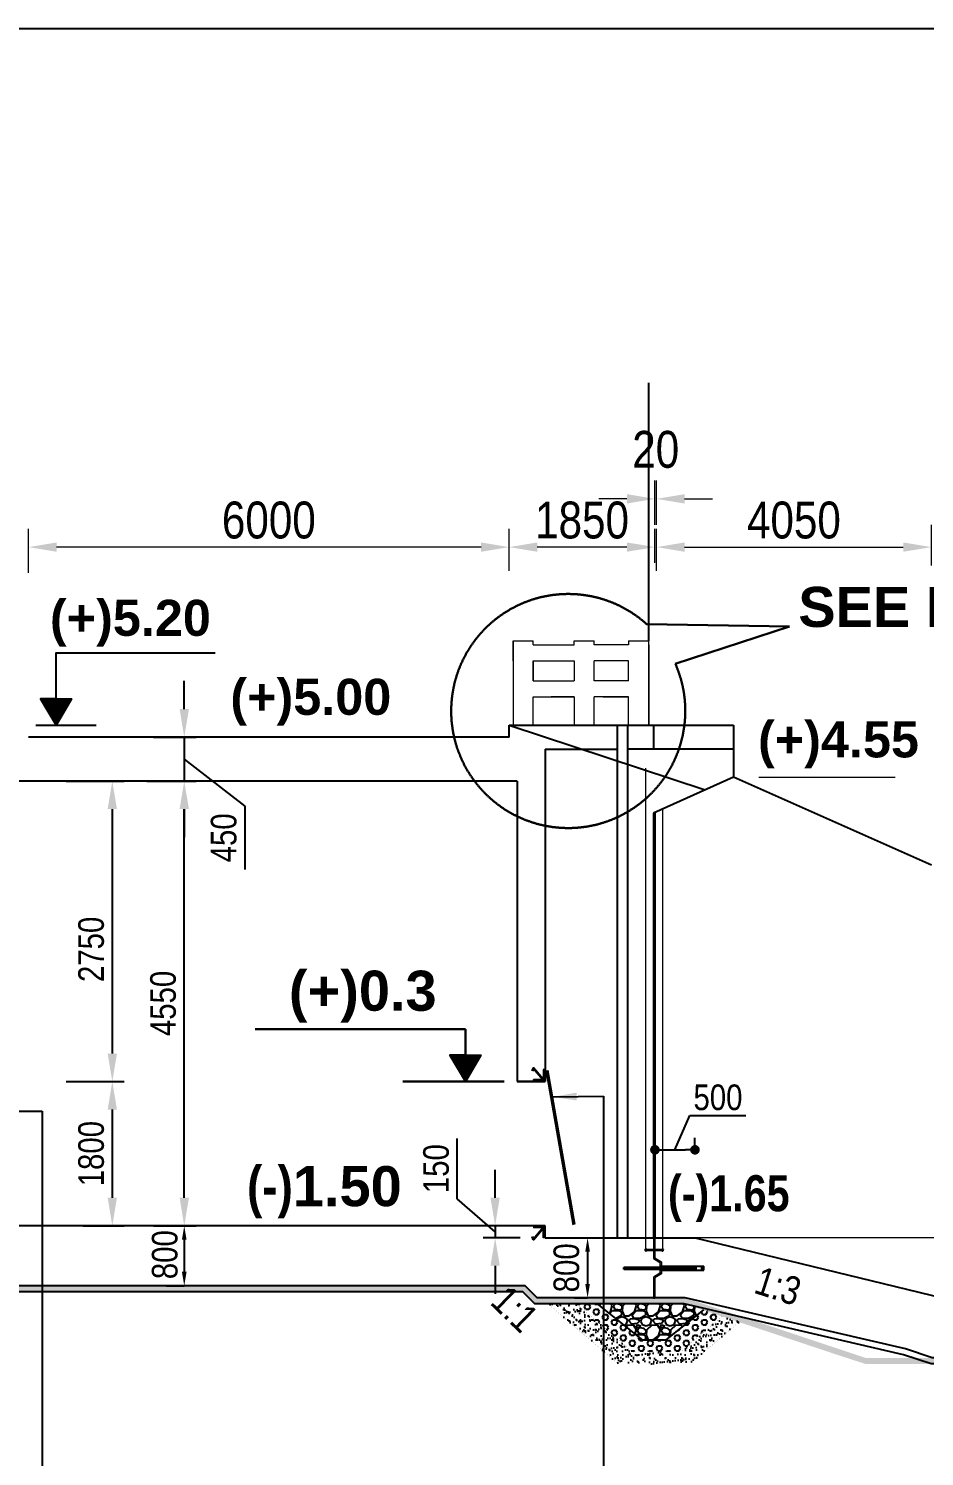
# Model space of a CAD drawing. Extents: x -119161 to 3778985, y -614964 to -70183.
# Drawn here: x 2741760 to 2752945, y -253453 to -235629 of the extents above; entities that cross this region are included whole.
import ezdxf

# ---------------------------------------------------------------- set-up
doc = ezdxf.new("R2010")
doc.units = 0
doc.header["$MEASUREMENT"] = 0
for name, pattern in [('DASHED2', [9.525, 6.35, -3.175]), ('DASHEDX2', [38.1, 25.4, -12.7]), ('HIDDEN', [0.375, 0.25, -0.125])]:
    doc.linetypes.add(name, pattern=pattern)
doc.layers.get('0').update_dxf_attribs({"linetype": 'CONTINUOUS'})
doc.layers.get('DEFPOINTS').update_dxf_attribs({"linetype": 'CONTINUOUS'})
for name, color, linetype, lineweight in [('CAR', 5, 'CONTINUOUS', 18), ('Dim', 7, 'CONTINUOUS', 9), ('Dimension', 8, 'CONTINUOUS', 18), ('Grid Line_Outer', 7, 'CONTINUOUS', 5), ('HATCH', 252, 'CONTINUOUS', 5), ('line2', 3, 'CONTINUOUS', 30), ('Railing', 8, 'CONTINUOUS', 0)]:
    doc.layers.add(name, color=color, linetype=linetype, lineweight=lineweight)
for name, color, linetype in [('DOTTED', 240, 'DASHED2'), ('LINE', 7, 'CONTINUOUS'), ('TEXT', 10, 'CONTINUOUS')]:
    doc.layers.add(name, color=color, linetype=linetype)
doc.styles.add('1-2', font='arial.ttf')
doc.styles.add('ARIAL', font='ARIALN.TTF')
doc.styles.add('DIM', font='isocp3.shx')
doc.styles.add('dimText', font='ARIALN.TTF')
doc.styles.add('text', font='ARIALN.TTF', dxfattribs={"height": 1.6})
doc.dimstyles.new('dim_150', dxfattribs={"dimtxt": 300, "dimasz": 300, "dimexe": 300, "dimexo": 100, "dimgap": 100, "dimtad": 1, "dimdec": 0, "dimzin": 0, "dimdsep": 46, "dimtxsty": 'DIM', "dimcen": 150, "dimclrd": 5, "dimclre": 5, "dimclrt": 7, "dimadec": 0, "dimazin": 0, "dimtfac": 1, "dimtdec": 0, "dimtmove": 0, "dimatfit": 3, "dimfxl": 20, "dimtolj": 1, "dimtzin": 0, "dimarcsym": 0})
doc.dimstyles.new('dim_230', dxfattribs={"dimtxt": 460, "dimasz": 460, "dimexe": 230, "dimexo": 100, "dimgap": 100, "dimtad": 1, "dimdec": 0, "dimzin": 0, "dimdsep": 46, "dimtxsty": 'dimText', "dimcen": 0.09, "dimclrd": 256, "dimclre": 256, "dimclrt": 7, "dimadec": 0, "dimazin": 0, "dimtfac": 1, "dimtdec": 0, "dimtofl": 0, "dimtmove": 0, "dimatfit": 3, "dimfxl": 1, "dimtolj": 1, "dimtzin": 0, "dimlwd": -1, "dimlwe": -1, "dimarcsym": 0})
pattern_1 = [(37.5, (2332138.8814, -270299.286), (-0.31496679, 9.63411885), [0, -7.6, 0, -8.5, 0, -8.125]), (7.5, (2332138.881, -270299.286), (8.84888353, 14.11073033), [0, -4.1, 0, -6.85, 0, -2.625]), (327.5, (2332132.7314, -270299.286), (15.57070931, 0.02829527), [0, -2.5, 0, -9, 0, -11.75]), (317.5, (2332132.731, -270299.286), (15.03063302, 4.38837782), [0, -1.25, 0, -5.9, 0, -6.75])]

# ---------------------------------------------------------------- blocks, each defined once
blk = doc.blocks.new('*D1462')
at = {"layer": 'DEFPOINTS', "color": 0, "lineweight": -2, "ltscale": 500}
for p in [(2743490, -250573), (2743477, -251323), (2743704, -251323)]:
    blk.add_point(p, dxfattribs=at)
at = {"layer": 'Dim', "color": 5, "lineweight": -2, "ltscale": 500}
for p, q in [((2743490, -250573), (2743704, -250573)), ((2743704, -250748), (2743704, -251148)), ((2743477, -251323), (2743704, -251323))]:
    blk.add_line(p, q, dxfattribs=at)
for points in [[(2743675, -250748), (2743733, -250748), (2743704, -250573)], [(2743675, -251148), (2743733, -251148), (2743704, -251323)]]:
    blk.add_solid(points, dxfattribs=at)
at = {"layer": 'Dim', "color": 7, "ltscale": 500, "insert": (2743462, -250934), "char_height": 320, "attachment_point": 5, "rotation": 90, "style": 'ARIAL'}
blk.add_mtext('\\A1;800', dxfattribs=at)
blk = doc.blocks.new('*D1463')
at = {"layer": 'DEFPOINTS', "color": 0, "lineweight": -2, "ltscale": 500}
for p in [(2748575, -250723), (2748575, -251473), (2748739, -251473)]:
    blk.add_point(p, dxfattribs=at)
at = {"layer": 'Dim', "color": 5, "lineweight": -2, "ltscale": 500}
for p, q in [((2748575, -250723), (2748739, -250723)), ((2748739, -250898), (2748739, -251298)), ((2748575, -251473), (2748739, -251473))]:
    blk.add_line(p, q, dxfattribs=at)
for points in [[(2748710, -250898), (2748768, -250898), (2748739, -250723)], [(2748710, -251298), (2748768, -251298), (2748739, -251473)]]:
    blk.add_solid(points, dxfattribs=at)
at = {"layer": 'Dim', "color": 7, "ltscale": 500, "insert": (2748476, -251098), "char_height": 320, "attachment_point": 5, "rotation": 90, "style": 'ARIAL'}
blk.add_mtext('\\A1;800', dxfattribs=at)
blk = doc.blocks.new('*D1470')
at = {"layer": 'DEFPOINTS', "color": 0, "lineweight": -2, "ltscale": 500}
for p in [(2741760, -242102), (2747760, -242375), (2741760, -242525)]:
    blk.add_point(p, dxfattribs=at)
at = {"layer": 'Dim', "ltscale": 500}
for p, q in [((2741760, -242425), (2741760, -241872)), ((2747760, -242275), (2747760, -241872)), ((2747410, -242102), (2742110, -242102))]:
    blk.add_line(p, q, dxfattribs=at)
at = {"layer": 'Dim', "lineweight": -2, "ltscale": 500}
for points in [[(2742110, -242044), (2742110, -242160), (2741760, -242102)], [(2747410, -242044), (2747410, -242160), (2747760, -242102)]]:
    blk.add_solid(points, dxfattribs=at)
at = {"layer": 'Dim', "color": 7, "ltscale": 500, "insert": (2744760, -241767), "char_height": 460, "attachment_point": 5, "style": 'dimText'}
blk.add_mtext('\\A1;6000', dxfattribs=at)
blk = doc.blocks.new('_Dot')
at = {"color": 0, "linetype": 'ByBlock', "lineweight": -2}
blk.add_line((-0.5, 0), (-1, 0), dxfattribs=at)
at = {"color": 0, "linetype": 'ByBlock', "const_width": 0.5}
blk.add_lwpolyline([(-0.25, 0, 1), (0.25, 0, 1)], format="xyb", close=True, dxfattribs=at)
blk = doc.blocks.new('*D1478')
at = {"layer": 'DEFPOINTS', "color": 0, "lineweight": -2, "ltscale": 500}
for p in [(2749580, -249660), (2750080, -249625), (2750080, -249667)]:
    blk.add_point(p, dxfattribs=at)
at = {"layer": 'Dim', "color": 5, "lineweight": -2, "ltscale": 500}
for p, q in [((2749830, -249625), (2750017, -249195)), ((2750017, -249195), (2750716, -249195)), ((2749580, -249560), (2749580, -249475)), ((2750080, -249567), (2750080, -249475)), ((2749700, -249625), (2749960, -249625))]:
    blk.add_line(p, q, dxfattribs=at)
at = {"layer": 'Dim', "color": 5, "lineweight": -2, "ltscale": 500, "xscale": 120, "yscale": 120, "zscale": 120, "rotation": 180}
blk.add_blockref('_Dot', (2749580, -249625), dxfattribs=at)
at = {"layer": 'Dim', "color": 5, "lineweight": -2, "ltscale": 500, "xscale": 120, "yscale": 120, "zscale": 120}
blk.add_blockref('_Dot', (2750080, -249625), dxfattribs=at)
at = {"layer": 'Dim', "color": 7, "ltscale": 500, "insert": (2750367, -248972), "char_height": 320, "attachment_point": 5, "style": 'ARIAL'}
blk.add_mtext('\\A1;500', dxfattribs=at)
blk = doc.blocks.new('*D1483')
at = {"layer": 'DEFPOINTS', "color": 0, "lineweight": -2, "ltscale": 500}
for p in [(2747760, -242102), (2747760, -242498), (2749580, -242397)]:
    blk.add_point(p, dxfattribs=at)
at = {"layer": 'Dim', "ltscale": 500}
for p, q in [((2747760, -242398), (2747760, -241872)), ((2749580, -242297), (2749580, -241872)), ((2749230, -242102), (2748110, -242102))]:
    blk.add_line(p, q, dxfattribs=at)
at = {"layer": 'Dim', "lineweight": -2, "ltscale": 500}
for points in [[(2748110, -242044), (2748110, -242160), (2747760, -242102)], [(2749230, -242044), (2749230, -242160), (2749580, -242102)]]:
    blk.add_solid(points, dxfattribs=at)
at = {"layer": 'Dim', "color": 7, "ltscale": 500, "insert": (2748670, -241767), "char_height": 460, "attachment_point": 5, "style": 'dimText'}
blk.add_mtext('\\A1;1850', dxfattribs=at)
blk = doc.blocks.new('*D1484')
at = {"layer": 'DEFPOINTS', "color": 0, "lineweight": -2, "ltscale": 500}
for p in [(2753030, -241723), (2753030, -242102), (2749600, -242497)]:
    blk.add_point(p, dxfattribs=at)
at = {"layer": 'Dim', "ltscale": 500}
for p, q in [((2753030, -241823), (2753030, -242332)), ((2749600, -242397), (2749600, -241872)), ((2749950, -242102), (2752680, -242102))]:
    blk.add_line(p, q, dxfattribs=at)
at = {"layer": 'Dim', "lineweight": -2, "ltscale": 500}
for points in [[(2749950, -242044), (2749950, -242160), (2749600, -242102)], [(2752680, -242044), (2752680, -242160), (2753030, -242102)]]:
    blk.add_solid(points, dxfattribs=at)
at = {"layer": 'Dim', "color": 7, "ltscale": 500, "insert": (2751315, -241767), "char_height": 460, "attachment_point": 5, "style": 'dimText'}
blk.add_mtext('\\A1;4050', dxfattribs=at)
blk = doc.blocks.new('*D1485')
at = {"layer": 'DEFPOINTS', "color": 0, "lineweight": -2, "ltscale": 500}
for p in [(2747999, -250573), (2747585, -250723), (2747999, -250723)]:
    blk.add_point(p, dxfattribs=at)
at = {"layer": 'Dim', "color": 5, "lineweight": -2, "ltscale": 500}
for p, q in [((2747112, -250237), (2747112, -249483)), ((2747585, -250223), (2747585, -249873)), ((2747585, -250648), (2747112, -250237)), ((2747899, -250573), (2747435, -250573)), ((2747585, -250573), (2747585, -250723)), ((2747585, -250573), (2747585, -250723)), ((2747899, -250723), (2747435, -250723)), ((2747585, -251073), (2747585, -251423))]:
    blk.add_line(p, q, dxfattribs=at)
for points in [[(2747527, -250223), (2747643, -250223), (2747585, -250573)], [(2747527, -251073), (2747643, -251073), (2747585, -250723)]]:
    blk.add_solid(points, dxfattribs=at)
at = {"layer": 'Dim', "color": 7, "ltscale": 500, "insert": (2746849, -249860), "char_height": 320, "attachment_point": 5, "rotation": 90, "style": 'ARIAL'}
blk.add_mtext('\\A1;150', dxfattribs=at)
blk = doc.blocks.new('*D1486')
at = {"layer": 'DEFPOINTS', "color": 0, "lineweight": -2, "ltscale": 500}
for p in [(2742400, -248773), (2742344, -250573), (2742806, -250573)]:
    blk.add_point(p, dxfattribs=at)
at = {"layer": 'Dim', "color": 5, "lineweight": -2, "ltscale": 500}
for p, q in [((2742500, -248773), (2742956, -248773)), ((2742806, -249123), (2742806, -250223)), ((2742444, -250573), (2742956, -250573))]:
    blk.add_line(p, q, dxfattribs=at)
for points in [[(2742748, -249123), (2742864, -249123), (2742806, -248773)], [(2742748, -250223), (2742864, -250223), (2742806, -250573)]]:
    blk.add_solid(points, dxfattribs=at)
at = {"layer": 'Dim', "color": 7, "ltscale": 500, "insert": (2742543, -249673), "char_height": 320, "attachment_point": 5, "rotation": 90, "style": 'ARIAL'}
blk.add_mtext('\\A1;1800', dxfattribs=at)
blk = doc.blocks.new('*D1493')
at = {"layer": 'DEFPOINTS', "color": 0, "lineweight": -2, "ltscale": 500}
for p in [(2742131, -245023), (2742131, -248773), (2742806, -248773)]:
    blk.add_point(p, dxfattribs=at)
at = {"layer": 'Dim', "color": 5, "lineweight": -2, "ltscale": 500}
for p, q in [((2742231, -245023), (2742956, -245023)), ((2742806, -245373), (2742806, -248423)), ((2742231, -248773), (2742956, -248773))]:
    blk.add_line(p, q, dxfattribs=at)
for points in [[(2742748, -245373), (2742864, -245373), (2742806, -245023)], [(2742748, -248423), (2742864, -248423), (2742806, -248773)]]:
    blk.add_solid(points, dxfattribs=at)
at = {"layer": 'Dim', "color": 7, "ltscale": 500, "insert": (2742543, -247123), "char_height": 320, "attachment_point": 5, "rotation": 90, "style": 'ARIAL'}
blk.add_mtext('\\A1;2750', dxfattribs=at)
blk = doc.blocks.new('*D1496')
at = {"layer": 'DEFPOINTS', "color": 0, "lineweight": -2, "ltscale": 500}
for p in [(2743704, -245023), (2744410, -245023), (2743220, -250573)]:
    blk.add_point(p, dxfattribs=at)
at = {"layer": 'Dim', "color": 5, "lineweight": -2, "ltscale": 500}
for p, q in [((2744310, -245023), (2743554, -245023)), ((2743704, -250223), (2743704, -245373)), ((2743320, -250573), (2743854, -250573))]:
    blk.add_line(p, q, dxfattribs=at)
for points in [[(2743646, -245373), (2743763, -245373), (2743704, -245023)], [(2743646, -250223), (2743763, -250223), (2743704, -250573)]]:
    blk.add_solid(points, dxfattribs=at)
at = {"layer": 'Dim', "color": 7, "ltscale": 500, "insert": (2743441, -247798), "char_height": 320, "attachment_point": 5, "rotation": 90, "style": 'ARIAL'}
blk.add_mtext('\\A1;4550', dxfattribs=at)
blk = doc.blocks.new('*D1497')
at = {"layer": 'DEFPOINTS', "color": 0, "lineweight": -2, "ltscale": 500}
for p in [(2743220, -244473), (2743137, -245023), (2743704, -245023)]:
    blk.add_point(p, dxfattribs=at)
at = {"layer": 'Dim', "color": 5, "lineweight": -2, "ltscale": 500}
for p, q in [((2743704, -244123), (2743704, -243773)), ((2743320, -244473), (2743854, -244473)), ((2743704, -244473), (2743704, -245023)), ((2743704, -244473), (2743704, -245023)), ((2743704, -244748), (2744462, -245336)), ((2743237, -245023), (2743854, -245023)), ((2743704, -245373), (2743704, -245723)), ((2744462, -245336), (2744462, -246126))]:
    blk.add_line(p, q, dxfattribs=at)
for points in [[(2743646, -244123), (2743763, -244123), (2743704, -244473)], [(2743646, -245373), (2743763, -245373), (2743704, -245023)]]:
    blk.add_solid(points, dxfattribs=at)
at = {"layer": 'Dim', "color": 7, "ltscale": 500, "insert": (2744198, -245731), "char_height": 320, "attachment_point": 5, "rotation": 90, "style": 'ARIAL'}
blk.add_mtext('\\A1;450', dxfattribs=at)
blk = doc.blocks.new('huk')
at = {"layer": 'Dim'}
h = blk.add_hatch(dxfattribs=at)
h.set_pattern_fill('ANSI31', color=15)
h.set_pattern_definition([(45, (-358365.36117, -19477.47705), (-0.08838834765, 0.08838834765), [])])
h.paths.add_polyline_path([(13, 3, 0.75964), (-13, 3), (-94, 3, 4.674984), (-94, -6), (-12, -6, 0.637498), (12, -6), (94, -6, 4.674984), (94, 3)])
h.paths.add_polyline_path([(-6, 0, -1), (6, 0, -1)], flags=16)
at = {"layer": 'DOTTED', "color": 8}
for points in [[(-94, 3), (-13, 3)], [(13, 3), (94, 3)], [(-94, -6), (-12, -6)], [(12, -6), (94, -6)]]:
    blk.add_lwpolyline(points, dxfattribs=at)
blk.add_circle((0, 0), 6.04, dxfattribs=at)
for centre, radius, start, end in [((-104, -1), 11, 24.1477, 335.8523), ((0, 0), 13, 15.5565, 164.4435), ((104, -1), 11, 204.1477, 155.8523), ((0, 0), 13, 204.9652, 335.0348)]:
    blk.add_arc(centre, radius, start, end, dxfattribs=at)
blk = doc.blocks.new('*D1540')
at = {"layer": 'DEFPOINTS', "color": 0, "lineweight": -2, "ltscale": 500}
for p in [(2749600, -241500), (2749580, -241924), (2749600, -241924)]:
    blk.add_point(p, dxfattribs=at)
at = {"layer": 'Dim', "ltscale": 500}
for p, q in [((2749580, -241824), (2749580, -241270)), ((2749600, -241824), (2749600, -241270)), ((2749230, -241500), (2748880, -241500)), ((2749950, -241500), (2750300, -241500))]:
    blk.add_line(p, q, dxfattribs=at)
at = {"layer": 'Dim', "lineweight": -2, "ltscale": 500}
for points in [[(2749230, -241441), (2749230, -241558), (2749580, -241500)], [(2749950, -241441), (2749950, -241558), (2749600, -241500)]]:
    blk.add_solid(points, dxfattribs=at)
at = {"layer": 'Dim', "color": 7, "ltscale": 500, "insert": (2749590, -240885), "char_height": 460, "attachment_point": 5, "style": 'dimText'}
blk.add_mtext('\\A1;20', dxfattribs=at)

msp = doc.modelspace()

# ---------------------------------------------------------------- hatches: boundary and pattern name
at = {"layer": 'Dim'}
h = msp.add_hatch(dxfattribs=at)
h.set_pattern_fill('ANSI31', color=8)
h.set_pattern_definition([(45, (2397829.9201, -349385.35439), (-0.08838834765, 0.08838834765), [])])
h.paths.add_polyline_path([(2742296.3, -243997), (2742103.8, -243997), (2742103.8, -244322.8)])
h.paths.add_polyline_path([(2742103.8, -243997), (2741911.3, -243997), (2742103.8, -244322.8)])
h = msp.add_hatch(dxfattribs=at)
h.set_pattern_fill('ANSI31', color=8)
h.set_pattern_definition([(45, (2403710.94191, -353834.05809), (-0.08838834765, 0.08838834765), [])])
h.paths.add_polyline_path([(2747021.4, -248445.7), (2747214, -248445.7), (2747214, -248771.5)])
h.paths.add_polyline_path([(2747214, -248445.7), (2747406.5, -248445.7), (2747214, -248771.5)])
h = msp.add_hatch(dxfattribs=at)
h.set_pattern_fill('AR-SAND', color=8, scale=5)
h.set_pattern_definition(pattern_1)
h.paths.add_polyline_path([(2749560.5, -250722.8), (2749580.5, -250722.8), (2749580.5, -250972.8), (2749660.5, -251022.8), (2749660.5, -251066.7), (2749640.5, -251066.7), (2749640.5, -251029.9), (2749560.5, -250979.9)])
h = msp.add_hatch(color=15, dxfattribs=at)
h.dxf.hatch_style = 1
h.paths.add_polyline_path([(2749190.7, -251093.7), (2749190.7, -251113.7), (2750090.1, -251113.7), (2750090.1, -251093.7)])
h = msp.add_hatch(color=15, dxfattribs=at)
h.dxf.hatch_style = 1
h.paths.add_polyline_path([(2750165, -251078.8), (2750190.5, -251078.9), (2750190.4, -251128.9), (2750164.9, -251128.9)])
h = msp.add_hatch(dxfattribs=at)
h.set_pattern_fill('AR-SAND', color=8, scale=5)
h.set_pattern_definition(pattern_1)
h.paths.add_polyline_path([(2749560.5, -251472.8), (2749580.5, -251472.8), (2749580.5, -251222.8), (2749660.5, -251172.8), (2749660.5, -251128.9), (2749640.5, -251128.9), (2749640.5, -251165.6), (2749560.5, -251215.6)])
h = msp.add_hatch(dxfattribs=at)
h.set_pattern_fill('AR-CONC', color=8, scale=20)
h.set_pattern_definition([(50, (2396029.9, -395170.54), (143.452037, -12.550427), [15, -165]), (355, (2396029.9, -395170.54), (-27.750267, 150.438427), [12, -132]), (100.451444, (2396041.86, -395171.59), (115.70177, 137.888), [12.74804, -140.22842]), (46.1842, (2396029.9, -395130.54), (213.44827, -33.10386), [22.5, -247.5]), (96.635635, (2396047.69, -395133.3), (186.93239, 194.82372), [19.12207, -210.34275]), (351.184164, (2396029.9, -395130.54), (186.93239, 194.82372), [18, -198]), (21, (2396049.9, -395140.54), (119.38141, -80.523778), [15, -165]), (326, (2396049.9, -395140.54), (48.663066, 145.03001), [12, -132]), (71.451445, (2396059.85, -395147.25), (168.044475, 64.50623), [12.74804, -140.22842]), (37.5, (2396029.9, -395170.544), (2.431971, 66.578771), [0, -130.4, 0, -134, 0, -132.5]), (7.5, (2396029.9, -395170.544), (52.613907, 78.882342), [0, -76.4, 0, -127.4, 0, -50.5]), (327.5, (2395985.3, -395170.544), (106.764487, -4.510974), [0, -50, 0, -156, 0, -207]), (317.5, (2395965.3, -395170.54), (116.637234, 20.020996), [0, -65, 0, -103.6, 0, -147])])
h.paths.add_polyline_path([(2766831, -252523.4), (2766340.8, -252523.1), (2766340.8, -252598.1), (2766831, -252598.4)])
h.paths.add_polyline_path([(2724930.7, -252583.5), (2724440.7, -252583.5), (2724440.7, -252658.5), (2724930.7, -252658.5)])
h.paths.add_polyline_path([(2747960.3, -251322.8), (2741760.5, -251322.8), (2740110.5, -251322.6), (2739262.9, -251322.6), (2737379.5, -251950.4), (2736562.1, -252222.8), (2725940.7, -252222.8), (2725540.7, -252583.5), (2725050.7, -252583.5), (2725050.7, -252658.5), (2725569.6, -252658.5), (2725969.6, -252297.8), (2736574.3, -252297.8), (2737410.7, -252019), (2739274.5, -251397.6), (2740110.5, -251397.6), (2741760.4, -251397.8), (2747929.2, -251397.8), (2748079.2, -251547.8), (2749110.5, -251547.8), (2749947.1, -251547.8), (2751849.6, -252182.2), (2752208.6, -252297.8), (2757583, -252297.8), (2765349.3, -252298), (2765709.3, -252598.1), (2766220.8, -252598.1), (2766220.8, -252523.1), (2765736.7, -252523.1), (2765376.5, -252223), (2757583, -252222.8), (2752208.6, -252222.8), (2751841.7, -252100.5), (2749958.6, -251472.8), (2749110.5, -251472.8), (2748110.3, -251472.8)])
at = {"layer": 'Grid Line_Outer', "ltscale": 2}
h = msp.add_hatch(color=1, dxfattribs=at)
h.dxf.hatch_style = 1
h.paths.add_polyline_path([(2748062.3, -248772.8), (2748064.4, -248749), (2748186, -248749), (2748184, -248621.6), (2748210.4, -248621.6), (2748210.4, -248772.8)])
h = msp.add_hatch(color=1, dxfattribs=at)
h.dxf.hatch_style = 1
h.paths.add_polyline_path([(2748063.8, -250572.8), (2748063.8, -250597.1), (2748186.3, -250597.1), (2748186.2, -250722.8), (2748210.3, -250722.8), (2748210.3, -250572.9)])
at = {"layer": 'HATCH', "lineweight": -2, "ltscale": 50}
h = msp.add_hatch(dxfattribs=at)
h.set_pattern_fill('AR-SAND', color=2, scale=50)
h.set_pattern_definition([(37.5, (2376569.02, -282366.53), (-3.149668, 96.341188), [0, -76, 0, -85, 0, -81.25]), (7.5, (2376569.02, -282366.53), (88.488835, 141.107303), [0, -41, 0, -68.5, 0, -26.25]), (327.5, (2376507.52, -282366.53), (155.707093, 0.282953), [0, -25, 0, -90, 0, -117.5]), (317.5, (2376507.52, -282366.53), (150.30633, 43.88378), [0, -12.5, 0, -59, 0, -67.5])])
h.paths.add_polyline_path([(2748525.5, -251547.1), (2748244.9, -251547.8), (2749120.5, -252297.5), (2750020.5, -252297.5), (2750641.8, -251765.5), (2750425.4, -251696.9), (2749899.1, -252147.5), (2749299.4, -252147.5), (2748598.1, -251547)])
h = msp.add_hatch(dxfattribs=at)
h.set_pattern_fill('HEX', color=5, scale=300)
h.set_pattern_definition([(0, (2396029.9, -353005.62), (0, 64.951905), [37.5, -75]), (120, (2396029.9, -353005.62), (-56.25, -32.475953), [37.5, -75]), (60, (2396067.4, -353005.62), (-56.25, 32.475953), [37.5, -75])])
h.paths.add_polyline_path([(2749899.1, -252147.5), (2749299.4, -252147.5), (2748598.1, -251547), (2748857.6, -251547), (2749420.5, -251997.5), (2749720.5, -251997.5), (2750189.5, -251622.1), (2750425.4, -251696.9)])
h = msp.add_hatch(dxfattribs=at)
h.set_pattern_fill('GRAVEL', color=16, scale=300)
h.set_pattern_definition([(228.0127875, (2376785.017, -282066.532), (-2400, -2700), [40.3608, -3995.72641]), (184.9697407, (2376758.017, -282096.532), (3600, 300), [69.2604, -6856.77743]), (132.510447, (2376689.017, -282102.532), (3000, -3300), [48.8364, -4834.80978]), (267.273689, (2376572.017, -282177.532), (300, 6000), [63.0714, -6244.06741]), (292.833654, (2376569.017, -282240.532), (-1500, 3600), [61.8465, -6122.81194]), (357.273689, (2376593.017, -282297.532), (-6000, 300), [63.0714, -6244.06741]), (37.6942405, (2376656.017, -282300.532), (-3900, -3000), [83.4087, -8257.45456]), (72.2553284, (2376722.017, -282249.532), (2100, 6600), [78.7464, -7795.89645]), (121.4295656, (2376746.017, -282174.532), (-2400, 3900), [63.285, -6265.22193]), (175.236358, (2376713.017, -282120.532), (3300, -300), [72.2496, -3540.22877]), (222.3974378, (2376641.017, -282114.532), (-3600, -3300), [93.4344, -9250.0125]), (138.814075, (2376869.017, -282180.532), (-2100, 1800), [31.8903, -3157.15344]), (171.4692344, (2376845.017, -282159.532), (3900, -600), [60.6711, -6006.45342]), (225, (2376785.02, -282150.53), (-3e-14, -300), [42.4263, -381.83777]), (203.19859, (2376764.017, -282114.53), (1500, 600), [22.8474, -2261.88453]), (291.80141, (2376743.017, -282123.53), (-300, 900), [32.3109, -1583.23854]), (30.963757, (2376755.017, -282153.53), (900, 600), [52.4787, -1696.80687]), (161.56505, (2376800.02, -282126.53), (600, -300), [37.9473, -910.736]), (16.3895403, (2376569.017, -282123.532), (3000, 900), [53.16, -5262.85354]), (70.346176, (2376620.017, -282108.532), (-1200, -3300), [44.5983, -4415.22232]), (293.19859, (2376800.017, -282066.53), (-600, 1500), [45.6945, -2239.03743]), (343.6104597, (2376818.017, -282108.532), (-3000, 900), [53.16, -5262.85354]), (339.443955, (2376569.017, -282309.532), (-1500, 600), [51.264, -2511.93712]), (294.7751406, (2376617.017, -282327.532), (-1500, 3300), [42.9534, -4252.39292]), (66.80141, (2376803.017, -282366.53), (600, 1500), [45.6945, -2239.03743]), (17.3540246, (2376821.017, -282324.532), (-3900, -1200), [50.2893, -4978.62708]), (69.443955, (2376656.017, -282366.532), (-600, -1500), [25.632, -2537.56912]), (101.309932, (2376785.017, -282366.53), (-300, 1200), [15.297, -1514.40885]), (165.963757, (2376782.02, -282351.53), (900, -300), [61.8465, -1175.08519]), (186.009006, (2376722.017, -282336.532), (3000, 300), [57.315, -5674.17695]), (303.690068, (2376755.02, -282180.53), (-300, 600), [43.2666, -1038.39878]), (353.1572266, (2376779.017, -282216.532), (5100, -600), [75.5382, -7478.26879]), (60.945396, (2376854.017, -282225.532), (-1200, -2100), [30.8868, -3057.80224]), (90, (2376869.02, -282198.53), (-300, 300), [18, -282]), (120.256437, (2376716.017, -282327.532), (1200, -2100), [41.6772, -4126.056]), (48.0127875, (2376695.017, -282291.532), (2400, 2700), [80.7216, -3955.36561]), (0, (2376749.02, -282231.53), (300, 300), [78, -222]), (325.3048465, (2376827.017, -282231.532), (3000, -2100), [47.4342, -4695.9823]), (254.054604, (2376866.017, -282258.53), (-300, -1200), [43.6806, -2140.35237]), (207.6459754, (2376854.017, -282300.532), (-5700, -3000), [71.1195, -7040.84225]), (175.4260787, (2376791.017, -282333.532), (-3900, 300), [75.2397, -7448.72202])])
h.paths.add_polyline_path([(2749720.5, -251997.5), (2749420.5, -251997.5), (2748857.6, -251547), (2749808.4, -251547), (2749955, -251547.8), (2750189.5, -251622.1)])

# ---------------------------------------------------------------- linework, layer by layer
for p, q in [((2749640.5, -251078.1), (2750190.5, -251078.9)), ((2749640.5, -251128.9), (2750190.4, -251128.9))]:
    msp.add_line(p, q)
at = {"color": 5}
for points in [[(2742103.8, -244322.8), (2742103.8, -243420.9), (2744090.9, -243420.9)], [(2742103.8, -244322.8), (2742103.8, -243997), (2741911.3, -243997), (2742103.8, -244322.8)], [(2742103.8, -244322.8), (2742103.8, -243997), (2742296.3, -243997), (2742103.8, -244322.8)], [(2747214, -248771.5), (2747214, -248445.7), (2747021.4, -248445.7), (2747214, -248771.5)], [(2747214, -248771.5), (2747214, -248445.7), (2747406.5, -248445.7), (2747214, -248771.5)]]:
    msp.add_lwpolyline(points, dxfattribs=at)
at = {"color": 8}
msp.add_lwpolyline([(2741851.2, -244322.8), (2742606, -244322.8)], dxfattribs=at)
at = {"color": 7}
msp.add_lwpolyline([(2749580.5, -250722.8), (2750080.4, -250722.8)], dxfattribs=at)
for points in [[(2750164.9, -251128.9), (2750165, -251078.9)], [(2750190.4, -251128.9), (2750190.5, -251078.9)]]:
    msp.add_lwpolyline(points)
at = {"layer": 'CAR', "color": 1}
msp.add_line((2753164.2, -250722.8), (2750080.4, -250722.8), dxfattribs=at)
at = {"layer": 'Dim', "color": 8, "ltscale": 500}
msp.add_line((2750876.9, -244972.8), (2752580.5, -244972.8), dxfattribs=at)
at = {"layer": 'Dim', "color": 13, "lineweight": 30, "ltscale": 50}
for points in [[(2748224.7, -248633.4), (2748564.8, -250563.3)], [(2748239.4, -248633.4), (2748574.3, -250558.7)]]:
    msp.add_lwpolyline(points, dxfattribs=at)
at = {"layer": 'DOTTED', "color": 0, "linetype": 'DASHEDX2', "lineweight": 20, "ltscale": 0.07}
for points in [[(2749467.8, -250862.8), (2749467.8, -244859.5)], [(2749678.2, -250863.3), (2749678.2, -245363.9)]]:
    msp.add_lwpolyline(points, dxfattribs=at)
at = {"layer": 'DOTTED', "color": 8, "linetype": 'ByBlock', "ltscale": 0.5, "const_width": 1}
for points in [[(2748244.9, -251547.8), (2749120.5, -252297.5), (2750020.5, -252297.5), (2750641.8, -251765.5)], [(2748599, -251547.8), (2749299.4, -252147.5), (2749899.1, -252147.5), (2750425.4, -251696.9)]]:
    msp.add_lwpolyline(points, dxfattribs=at)
at = {"layer": 'DOTTED', "color": 8, "linetype": 'ByBlock', "ltscale": 0.5}
msp.add_lwpolyline([(2748858.6, -251547.8), (2749420.5, -251997.5), (2749720.5, -251997.5), (2750189.5, -251622.1)], dxfattribs=at)
at = {"layer": 'Grid Line_Outer', "color": 1, "ltscale": 2}
for p, q in [((2748062.1, -248772.8), (2748064.1, -248749)), ((2748062.3, -248772.8), (2748064.4, -248749)), ((2748063.8, -250572.8), (2748063.8, -250597.1))]:
    msp.add_line(p, q, dxfattribs=at)
at = {"layer": 'Grid Line_Outer', "color": 1, "lineweight": 35, "ltscale": 2}
for points in [[(2748186, -248749), (2748063.6, -248604.2), (2748049, -248642.1)], [(2748186.3, -250597.1), (2748066.1, -250743.7), (2748051, -250706)]]:
    msp.add_lwpolyline(points, dxfattribs=at)
at = {"layer": 'Grid Line_Outer', "color": 1, "ltscale": 2}
for points in [[(2748062.3, -248772.8), (2748210.4, -248772.8), (2748210.4, -248621.6), (2748184, -248621.6), (2748186, -248749), (2748064.4, -248749)], [(2748063.8, -250572.8), (2748210.3, -250572.9), (2748210.3, -250722.8), (2748186.2, -250722.8), (2748186.3, -250597.1), (2748063.8, -250597.1)]]:
    msp.add_lwpolyline(points, dxfattribs=at)
at = {"layer": 'LINE', "color": 0, "linetype": 'ByBlock', "lineweight": -2}
msp.add_line((2749501.8, -243272.8), (2749501.8, -240050.3), dxfattribs=at)
at = {"layer": 'LINE', "ltscale": 500}
for p, q in [((2749560.5, -244322.8), (2749560.5, -244622.8)), ((2750560.5, -244322.8), (2750560.5, -244622.8)), ((2748210.4, -244622.8), (2748210.4, -248772.8)), ((2748210.5, -244622.8), (2749110.5, -244622.8)), ((2750560.5, -244622.8), (2749235.5, -244622.8)), ((2747860.5, -245022.8), (2747860.5, -248772.8)), ((2753030.5, -246072.8), (2750560.5, -244972.8)), ((2748210.3, -248772.8), (2747860.5, -248772.8)), ((2747860.5, -248772.8), (2748210.4, -248772.8)), ((2748210.3, -250572.8), (2739660.5, -250572.8)), ((2748210.3, -250722.8), (2749560.5, -250722.8))]:
    msp.add_line(p, q, dxfattribs=at)
at = {"layer": 'LINE'}
msp.add_lwpolyline([(2783182.7, -288746.2), (2708067.9, -288746.2), (2708067.9, -235629.3), (2783182.7, -235629.3)], close=True, dxfattribs=at)
at = {"layer": 'LINE', "ltscale": 500}
for points in [[(2747760.5, -244322.8), (2750560.5, -244322.8)], [(2747760.5, -244472.8), (2747760.5, -244322.8)], [(2749110.5, -244322.8), (2749110.6, -250722.8)], [(2749235.5, -244322.8), (2749235.6, -250722.8)], [(2747760.5, -244472.8), (2741760.5, -244472.8)], [(2750560.5, -244622.8), (2750560.5, -244972.8)], [(2747860.5, -245022.8), (2741610.5, -245022.8)], [(2750560.5, -244972.8), (2749560.5, -245422.8)], [(2749560.5, -245422.8), (2749560.5, -250722.8)], [(2749580.5, -245413.8), (2749580.5, -250722.8)], [(2750080.4, -250722.8), (2753164.2, -251472.8)], [(2766392.9, -252523.2), (2765908.8, -252523.1), (2765548.6, -252223), (2758841, -252222.8), (2753042.5, -252222.8), (2752707.1, -252111), (2749958.6, -251472.8), (2749110.5, -251472.8), (2749110.5, -251472.8), (2748110.3, -251472.8), (2747960.3, -251322.8), (2741760.5, -251322.8), (2741760.5, -251322.8), (2740110.5, -251322.6), (2740110.5, -251322.6), (2739262.9, -251322.6), (2736562.1, -252222.8), (2722550.7, -252222.8), (2722150.7, -252583.5), (2721860.7, -252583.5)], [(2766392.9, -252598.2), (2765881.7, -252598.1), (2765521.5, -252298), (2758841, -252297.8), (2753030.3, -252297.8), (2752683.4, -252182.2), (2749946.5, -251547.8), (2749110.5, -251547.8), (2748079.2, -251547.8), (2747929.2, -251397.8), (2741760.5, -251397.8), (2740110.4, -251397.6), (2739275.1, -251397.6), (2736574.3, -252297.8), (2722579.6, -252297.8), (2722179.6, -252658.5), (2721860.7, -252658.5)]]:
    msp.add_lwpolyline(points, dxfattribs=at)
at = {"layer": 'LINE', "color": 2, "linetype": 'DASHED2', "ltscale": 2000000.0}
msp.add_lwpolyline([(2747760.5, -244322.8), (2750207.4, -245131.7)], dxfattribs=at)
at = {"layer": 'LINE', "lineweight": 15}
for points in [[(2749560.5, -250722.8), (2749560.5, -250878.9)], [(2749580.5, -250722.8), (2749580.5, -250878.6)], [(2749560.5, -250878.9), (2749560.5, -250979.9), (2749640.5, -251029.9), (2749640.5, -251093.7)], [(2749580.5, -250878.6), (2749580.5, -250972.8), (2749660.5, -251022.8), (2749660.5, -251078.1)], [(2749640.5, -251113.7), (2749640.5, -251165.6), (2749560.5, -251215.6), (2749560.5, -251472.8)], [(2749660.5, -251128.9), (2749660.5, -251172.8), (2749580.5, -251222.8), (2749580.5, -251472.8)]]:
    msp.add_lwpolyline(points, dxfattribs=at)
at = {"layer": 'line2', "color": 5}
for p, q in [((2747214, -248119.6), (2744588.6, -248119.6)), ((2747214, -248445.7), (2747214, -248119.6))]:
    msp.add_line(p, q, dxfattribs=at)
at = {"layer": 'line2', "color": 2}
msp.add_line((2749190.7, -251113.7), (2749190.7, -251093.7), dxfattribs=at)
at = {"layer": 'line2', "color": 7, "linetype": 'HIDDEN', "ltscale": 2000000.0, "elevation": 0}
msp.add_lwpolyline([(2749478.8, -243065.7), (2751261.3, -243093.6), (2749833.5, -243557)], dxfattribs=at)
at = {"layer": 'line2', "color": 8}
msp.add_lwpolyline([(2746434.1, -248772.8), (2747698.5, -248772.8)], dxfattribs=at)
at = {"layer": 'line2', "color": 1}
for points in [[(2749580.5, -250722.8), (2749560.5, -250722.8)], [(2749560.5, -250880.9), (2749564.7, -250884.3), (2749570.6, -250885.7), (2749576.9, -250884.1), (2749580.5, -250881.2)], [(2749560.5, -251472.8), (2749580.5, -251472.8)]]:
    msp.add_lwpolyline(points, dxfattribs=at)
at = {"layer": 'line2', "color": 2}
for points in [[(2750090.1, -251093.7), (2749190.7, -251093.7)], [(2750090.1, -251113.7), (2749190.7, -251113.7)], [(2750090.1, -251093.7), (2750090.1, -251113.7)]]:
    msp.add_lwpolyline(points, dxfattribs=at)
at = {"layer": 'line2', "color": 7, "linetype": 'HIDDEN', "ltscale": 2000000.0}
msp.add_arc((2748497.6, -244147.9, 0), 1460.8, 47.80446, 23.8607, dxfattribs=at)
at = {"layer": 'Railing', "ltscale": 500}
for p, q in [((2747810.5, -243272.8), (2747810.5, -244322.8)), ((2747810.5, -243522.8), (2747810.5, -243272.8)), ((2748060.5, -243322.8), (2748060.5, -243272.8)), ((2748060.5, -243322.8), (2748060.5, -243272.8)), ((2748572, -243322.8), (2748572, -243272.8)), ((2748822, -243322.8), (2748822, -243272.8)), ((2749251.8, -243272.8), (2749251.8, -243322.8)), ((2749501.8, -244322.8), (2749501.8, -243272.8)), ((2749501.8, -243322.8), (2749501.8, -244322.8)), ((2748060.5, -243522.7), (2748572, -243522.8)), ((2748060.5, -243772.8), (2748060.5, -243522.7)), ((2748822, -243772.8), (2748822, -243522.8)), ((2749251.8, -243522.8), (2748822, -243522.8)), ((2749251.8, -243772.8), (2749251.8, -243522.7)), ((2748060.5, -244322.8), (2748060.5, -243972.7)), ((2748822, -244322.8), (2748822, -243972.8)), ((2749251.8, -244322.8), (2749251.8, -243972.7))]:
    msp.add_line(p, q, dxfattribs=at)
for points in [[(2747810.5, -243272.8), (2748060.5, -243272.8)], [(2748572, -243272.8), (2748822, -243272.8)], [(2749251.8, -243272.8), (2749501.8, -243272.8)], [(2748060.5, -243322.8), (2748572, -243322.8)], [(2749251.8, -243322.8), (2748822, -243322.8)], [(2748060.5, -243522.7), (2748060.5, -243522.7), (2748060.5, -243772.8)], [(2748572, -243522.8), (2748572, -243772.8)], [(2748060.5, -243772.7), (2748572, -243772.8)], [(2749251.8, -243772.8), (2748822, -243772.8)], [(2748060.5, -243972.7), (2748572, -243972.8)], [(2748572, -243972.8), (2748285.5, -243972.8)], [(2748572, -243972.8), (2748572, -244322.8)], [(2749251.8, -243972.8), (2748822, -243972.8)], [(2748935.5, -243972.8), (2749251.8, -243972.8)]]:
    msp.add_lwpolyline(points, dxfattribs=at)
msp.add_lwpolyline([(2748572, -243322.8), (2748572, -243322.8)], close=True, dxfattribs=at)

# ---------------------------------------------------------------- block references
at = {"layer": 'line2', "color": 1}
msp.add_blockref('huk', (2749570.6, -250872.7), dxfattribs=at)

# ---------------------------------------------------------------- texts
at = {"layer": 'Dimension', "color": 0, "lineweight": 13, "ltscale": 2, "insert": (2753903, -242852, 0), "char_height": 500, "width": 6737.011, "attachment_point": 5, "style": '1-2'}
msp.add_mtext("{\\fArial|b1|i0|c0|p34;\\C6;SEE DETAIL 'Z'}", dxfattribs=at)
at = {"layer": 'TEXT', "ltscale": 500, "style": 'ARIAL'}
for s, rotation, p in [('1:3', 342.32487, (2750799, -251406.5)), ('1:1', 315.91306, (2747509, -251542.9))]:
    msp.add_text(s, height=350, rotation=rotation, dxfattribs=at).set_placement(p)
at = {"layer": 'TEXT', "color": 2, "style": 'text'}
for s, insert, char_height, width, attachment_point in [('{\\fArial|b1|i0|c0|p34;\\C6;(+)5.20}', (2744036.5, -242759.9, 0), 450, 2203.973, 3), ('{\\fArial|b1|i0|c0|p34;\\C6;(+)5.00}', (2746288.5, -243745.9, 0), 450, 2203.973, 3), ('{\\fArial|b1|i0|c0|p34;\\C6;(+)4.55}', (2752876, -244277.2, 0), 450, 2503.973, 3), ('{\\fArial|b1|i0|c0|p34;\\C6;(+)0.3}', (2745010.8, -247388.9, 0), 500, 2203.973, 1), ('{\\fArial Narrow|b1|i0|c0|p34;\\C6;(-)\\fArial|b1|i0|c0|p34;1.50}', (2746419.3, -249828.7, 0), 500, 2203.973, 3), ('{\\fArial Narrow|b1|i0|c0|p34;\\C6;(-)1.65}', (2751261.1, -249941.8, 0), 450, 2203.973, 3)]:
    msp.add_mtext(s, dxfattribs=dict(at, insert=insert, char_height=char_height, width=width, attachment_point=attachment_point))

# ---------------------------------------------------------------- dimensions: what is measured, and where the dimension line sits
at = {"layer": 'Dim', "ltscale": 500}
dim = msp.add_linear_dim(base=(2749600.5, -241499.6), p1=(2749580.5, -241924.5), p2=(2749600.5, -241924.5), dimstyle='dim_230', override={"dimasz": 350, "dimsah": 1, "dimtmove": 2}, dxfattribs=at)
dim.commit()
dim.dimension.update_dxf_attribs({"geometry": '*D1540', "text_midpoint": (2749590.5, -240884.7)})
for base, p1, p2, angle, text, dimstyle, override, picture, middle in [((2741760.5, -242101.9), (2747760.5, -242375), (2741760.5, -242525), 180, '6000', 'dim_230', {"dimasz": 350, "dimsah": 1, "dimtmove": 2}, '*D1470', (2744760.5, -241767)), ((2747760.5, -242101.9), (2749580.5, -242397.3), (2747760.5, -242498.5), 180, '1850', 'dim_230', {"dimasz": 350, "dimsah": 1, "dimtmove": 2}, '*D1483', (2748670.5, -241767)), ((2743704.3, -245022.8), (2743219.9, -250572.8), (2744409.5, -245022.8), 90, '4550', 'dim_150', {"dimtxt": 320, "dimasz": 350, "dimexe": 150, "dimtxsty": 'ARIAL', "dimsah": 1, "dimtmove": 1}, '*D1496', (2743440.9, -247797.8))]:
    dim = msp.add_linear_dim(base=base, p1=p1, p2=p2, angle=angle, text=text, dimstyle=dimstyle, override=override, dxfattribs=at)
    dim.commit()
    dim.dimension.update_dxf_attribs({"geometry": picture, "text_midpoint": middle})
dim = msp.add_linear_dim(base=(2753030.5, -242101.9), p1=(2749600.5, -242497.3), p2=(2753030.5, -241723.3), text='4050', dimstyle='dim_230', override={"dimasz": 350, "dimsah": 1, "dimtmove": 2}, dxfattribs=at)
dim.commit()
dim.dimension.update_dxf_attribs({"geometry": '*D1484', "text_midpoint": (2751315.5, -241767)})
for base, p1, p2, angle, text, override, picture, middle in [((2743704.3, -245022.8), (2743219.9, -244472.8), (2743136.9, -245022.8), 270, '450', {"dimtxt": 320, "dimasz": 350, "dimexe": 150, "dimtxsty": 'ARIAL', "dimsah": 1, "dimtmove": 1}, '*D1497', (2744461.8, -245436.4)), ((2742805.9, -248772.8), (2742131.1, -245022.8), (2742131.1, -248772.8), 90, '2750', {"dimtxt": 320, "dimasz": 350, "dimexe": 150, "dimtxsty": 'ARIAL', "dimsah": 1, "dimtmove": 1}, '*D1493', (2742805.9, -247123.3)), ((2743704.3, -251322.8), (2743490.3, -250572.8), (2743477.3, -251322.8), 90, '800', {"dimtxt": 320, "dimasz": 175, "dimexe": 0, "dimexo": 0, "dimtxsty": 'ARIAL', "dimsah": 1, "dimtmove": 2}, '*D1462', (2743461.9, -250934.1)), ((2748738.9, -251472.8), (2748575.1, -250722.8), (2748575.1, -251472.8), 90, '800', {"dimtxt": 320, "dimasz": 175, "dimexe": 0, "dimexo": 0, "dimtxsty": 'ARIAL', "dimsah": 1, "dimtmove": 1}, '*D1463', (2748738.9, -251097.8))]:
    dim = msp.add_linear_dim(base=base, p1=p1, p2=p2, angle=angle, text=text, dimstyle='dim_150', override=override, dxfattribs=at)
    dim.commit()
    dim.dimension.update_dxf_attribs({"geometry": picture, "text_midpoint": middle, "dimtype": 160})
for base, p1, p2, picture, middle in [((2742805.9, -250572.8), (2742400.1, -248772.8), (2742343.9, -250572.8), '*D1486', (2742805.9, -249672.8)), ((2747584.9, -250722.8), (2747999.3, -250572.8), (2747999.3, -250722.8), '*D1485', (2747112, -250137.5))]:
    dim = msp.add_linear_dim(base=base, p1=p1, p2=p2, angle=90, dimstyle='dim_150', override={"dimtxt": 320, "dimasz": 350, "dimexe": 150, "dimtxsty": 'ARIAL', "dimsah": 1, "dimtmove": 1}, dxfattribs=at)
    dim.commit()
    dim.dimension.update_dxf_attribs({"geometry": picture, "text_midpoint": middle, "dimtype": 160})
dim = msp.add_linear_dim(base=(2750080.4, -249625.3), p1=(2749580.5, -249659.9), p2=(2750080.4, -249667.3), dimstyle='dim_150', override={"dimtxt": 320, "dimasz": 120, "dimexe": 150, "dimgap": 60, "dimtxsty": 'ARIAL', "dimblk1": 'Dot', "dimblk2": 'Dot', "dimsah": 1, "dimtmove": 1}, dxfattribs=at)
dim.commit()
dim.dimension.update_dxf_attribs({"geometry": '*D1478', "text_midpoint": (2750077.3, -249195), "dimtype": 160})

# ---------------------------------------------------------------- leaders
for points, override in [([(2748304, -248964.7), (2748937.2, -248954.4), (2748937.3, -254137.3)], {"dimtmove": 1}), ([(2741105.1, -249143.4), (2741929.7, -249143.4), (2741929.7, -254423.6)], {"dimtxt": 320, "dimasz": 350, "dimexe": 150, "dimtxsty": 'ARIAL', "dimtmove": 1})]:
    msp.add_leader(points, dimstyle='dim_150', override=override, dxfattribs=at)

doc.saveas('drawing.dxf')
